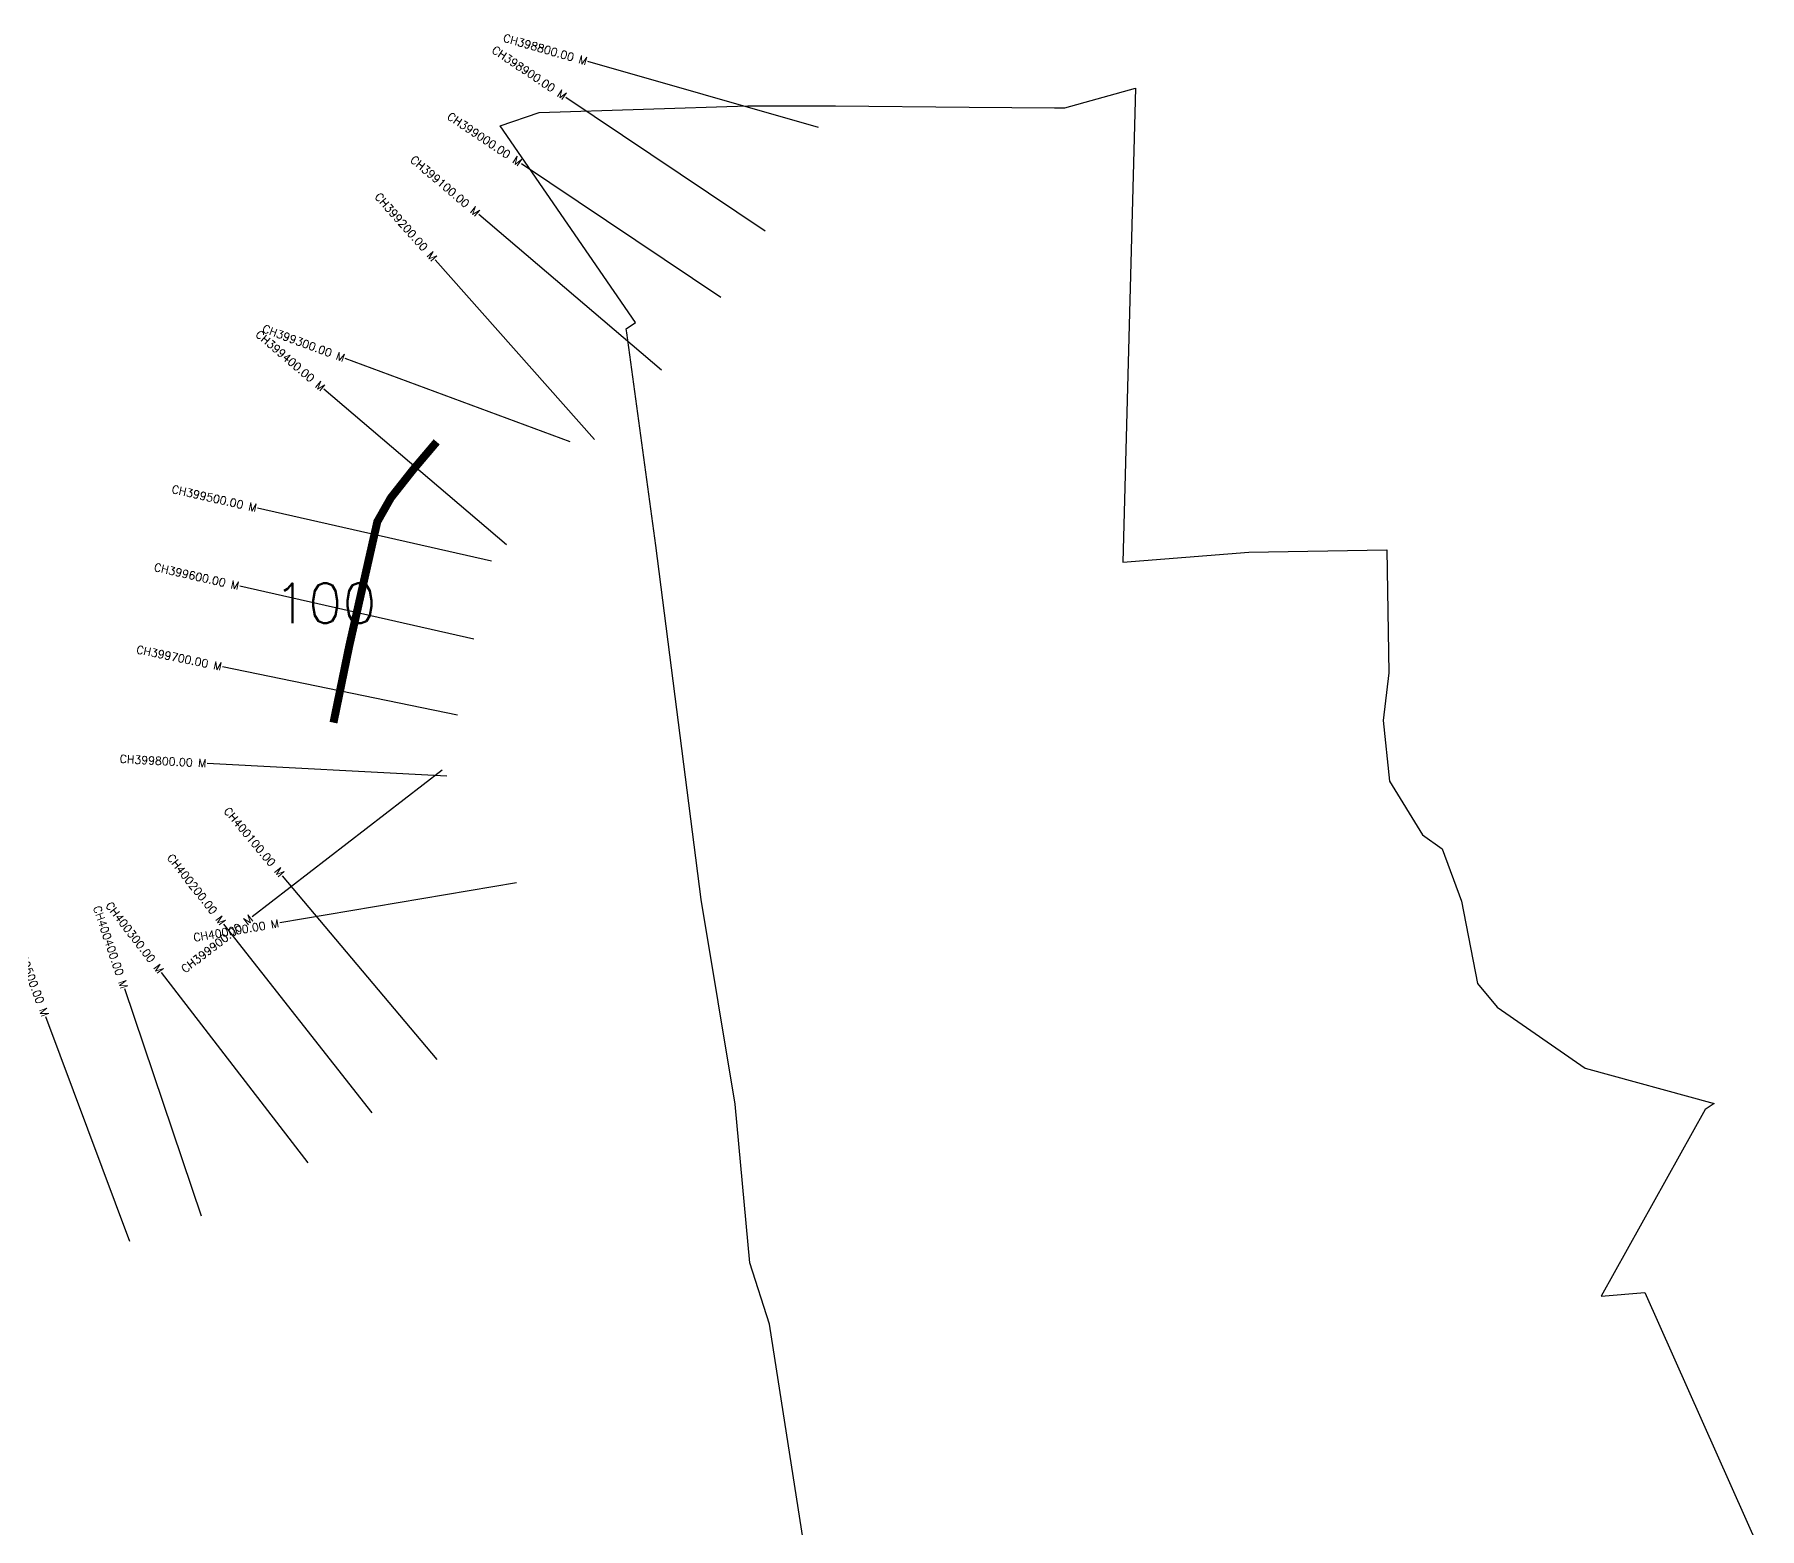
# Model space of a CAD drawing. Header units: metres. Extents: x 302061 to 307079, y 1940173 to 1944673.
# Drawn here: x 304556 to 306712, y 1942806 to 1944673 of the extents above; entities that cross this region are included whole.
import ezdxf
from ezdxf.enums import TextEntityAlignment as Align

# ---------------------------------------------------------------- set-up
doc = ezdxf.new("R2010")
doc.units = ezdxf.units.M
for name, color, linetype in [('CS', 134, 'Continuous'), ('CSMark', 6, 'Continuous'), ('UNPROTECTED', 10, 'Continuous')]:
    doc.layers.add(name, color=color, linetype=linetype)
doc.styles.get("Standard").update_dxf_attribs({"font": 'simplex.shx'})

msp = doc.modelspace()

# ---------------------------------------------------------------- linework, layer by layer
at = {"color": 6, "flags": 128}
for points in [[(305138.1, 1944559.2), (305186.5, 1944575.8), (305447.7, 1944584.2), (305557.3, 1944584.3), (305724, 1944582.7), (305830.8, 1944581.7), (305843.9, 1944581.6), (305932.1, 1944606.6), (305916.2, 1944014), (306073.9, 1944026.3), (306246.2, 1944029.2), (306248.9, 1943875.5), (306241.8, 1943815.9), (306249.6, 1943740.1), (306290.7, 1943672.8), (306315.5, 1943655.3), (306339.8, 1943590.1), (306359.8, 1943487.2), (306384, 1943457.3), (306494.2, 1943381.4), (306655.5, 1943337.2), (306644.3, 1943329.4), (306514.2, 1943096.3), (306568.7, 1943100.9), (306712.1, 1942779)], [(305525.3, 1942735.8), (305474.7, 1943061), (305449.9, 1943138), (305431.9, 1943336), (305389.3, 1943591.9), (305332.6, 1944034.7), (305296.1, 1944300.5), (305295.4, 1944305.6), (305307.1, 1944313.5), (305138.1, 1944559.2)]]:
    msp.add_lwpolyline(points, dxfattribs=at)
at = {"layer": 'CS'}
for p, q in [((305535.9, 1944557.2), (305247.4, 1944639.7)), ((305469.3, 1944427.7), (305220.2, 1944594.9)), ((305413.6, 1944344.7), (305164.5, 1944511.8)), ((305339.8, 1944253.9), (305111.3, 1944448.3)), ((305255.7, 1944167.1), (305056.7, 1944391.6)), ((305225.4, 1944164.1), (304944.1, 1944268.3)), ((305146, 1944035.4), (304917.6, 1944229.9)), ((305127.1, 1944015.1), (304834.5, 1944081.3)), ((305105, 1943917.5), (304812.4, 1943983.7)), ((305084.7, 1943822.7), (304790.8, 1943883)), ((305071.2, 1943746.4), (304771.7, 1943762.2)), ((305065.3, 1943753.6), (304827.8, 1943570.4)), ((305158.3, 1943612.8), (304862.5, 1943562.7)), ((305059, 1943392), (304865.9, 1943621.6)), ((304978, 1943325.5), (304792.4, 1943561.2)), ((304897.9, 1943263), (304714.8, 1943500.7)), ((304764.8, 1943196), (304668.8, 1943480.2)), ((304674.9, 1943164.4), (304569.9, 1943445.4))]:
    msp.add_line(p, q, dxfattribs=at)
at = {"layer": 'UNPROTECTED', "const_width": 10, "flags": 128}
msp.add_lwpolyline([(305058.6, 1944164.2), (305029.1, 1944129.4), (305001.3, 1944094.2), (304984.4, 1944064.4), (304949.2, 1943908.6), (304929.6, 1943813.2)], dxfattribs=at)

# ---------------------------------------------------------------- texts
at = {"insert": (304855, 1943987.5), "char_height": 50, "attachment_point": 1}
msp.add_mtext_dynamic_manual_height_columns('100', width=70.183, gutter_width=1, heights=[0], dxfattribs=at)
at = {"layer": 'CSMark'}
for s, rotation, p in [('CH398800.00 M', 344.0454, (305246.5, 1944639.9)), ('CH398900.00 M', 326.1386, (305219.4, 1944595.4)), ('CH399000.00 M', 326.1386, (305163.6, 1944512.4)), ('CH399100.00 M', 319.629, (305110.5, 1944448.9)), ('CH399200.00 M', 311.5675, (305056, 1944392.3)), ('CH399400.00 M', 319.5852, (304916.9, 1944230.6)), ('CH399300.00 M', 339.6631, (304943.2, 1944268.7)), ('CH399500.00 M', 347.2518, (304833.5, 1944081.5)), ('CH399600.00 M', 347.2518, (304811.4, 1943984)), ('CH399700.00 M', 348.4068, (304789.8, 1943883.2)), ('CH399800.00 M', 356.9757, (304770.7, 1943762.3)), ('CH400100.00 M', 310.0464, (304865.3, 1943622.4)), ('CH400200.00 M', 308.2036, (304791.8, 1943562)), ('CH400400.00 M', 288.6708, (304668.4, 1943481.1)), ('CH400300.00 M', 307.6154, (304714.2, 1943501.5)), ('CH399900.00 M', 37.6388, (304827, 1943569.8)), ('CH400500.00 M', 290.4962, (304569.6, 1943446.4)), ('CH400000.00 M', 9.6262, (304861.5, 1943562.5))]:
    msp.add_text(s, height=10, rotation=rotation, dxfattribs=at).set_placement(p, align=Align.MIDDLE_RIGHT)

doc.saveas('drawing.dxf')
